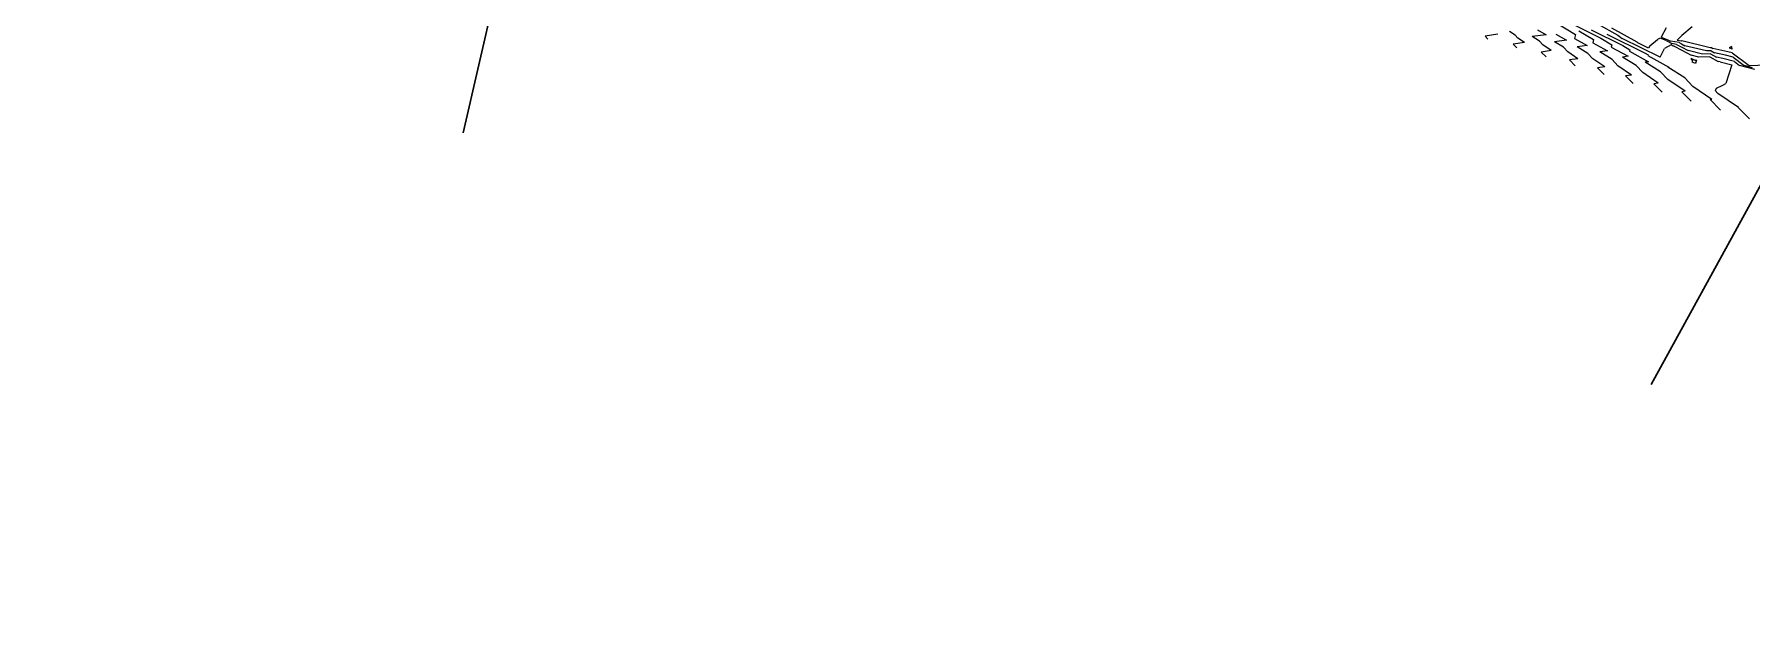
# Model space of a CAD drawing. Header units: metres. Extents: x -1120501 to 1198934, y -4928884 to 66998.
# Drawn here: x -936 to -288, y -651 to -425 of the extents above; entities that cross this region are included whole.
import ezdxf

# ---------------------------------------------------------------- set-up
doc = ezdxf.new("R2010")
doc.units = ezdxf.units.M
doc.layers.add('Cross Sections', color=10, linetype='Continuous')
doc.layers.add('SURF2CONTOURS', color=7, linetype='Continuous', lineweight=0)

msp = doc.modelspace()

# ---------------------------------------------------------------- linework, layer by layer
at = {"color": 7, "lineweight": 0}
msp.add_circle((-684.64, 190.5), 66807.04, dxfattribs=at)
at = {"layer": 'Cross Sections', "color": 1, "linetype": 'Continuous', "lineweight": 30}
msp.add_line((-774.05, -461.69), (-670.58, -13.47), dxfattribs=at)
at = {"layer": 'Cross Sections', "linetype": 'Continuous', "lineweight": 30}
msp.add_line((-326.02, -556.59), (-85.86, -118.04), dxfattribs=at)
at = {"layer": 'SURF2CONTOURS', "color": 4, "linetype": 'Continuous', "lineweight": -3}
for p, q in [((-361.63, -420.31, 252), (-354.63, -424.57, 252)), ((-383.93, -424.51, 254), (-388.71, -425.21, 254)), ((-387.63, -426.29, 254), (-388.71, -425.21, 254)), ((-365.65, -424.64, 253), (-371, -425.35, 253)), ((-368.21, -427.09, 253), (-371, -425.35, 253)), ((-368.9, -422.84, 253), (-365.65, -424.64, 253)), ((-366.87, -428.51, 253), (-368.21, -427.09, 253)), ((-354.63, -424.57, 252), (-355.03, -426.07, 252)), ((-355.03, -426.07, 252), (-350.22, -428.72, 252)), ((-354.61, -421.22, 251), (-345.01, -425.94, 251)), ((-345.01, -425.94, 251), (-340.93, -428.42, 251)), ((-342.83, -424.47, 250), (-328.38, -431.57, 250)), ((-341.08, -422.07, 249), (-331.53, -427.37, 249)), ((-331.53, -427.37, 249), (-331.06, -427.71, 249)), ((-326.62, -428.8, 249), (-323.66, -426.45, 249)), ((-322.62, -426.01, 249), (-323.66, -426.45, 249)), ((-320.44, -426.79, 249), (-322.62, -426.01, 249)), ((-320.44, -426.79, 249), (-318.28, -428.03, 249)), ((-316.31, -426.68, 248), (-314.47, -424.91, 248)), ((-316.31, -426.68, 248), (-314.66, -426.92, 248)), ((-314.66, -426.92, 248), (-314.6, -426.96, 248)), ((-314.6, -426.96, 248), (-314.53, -426.99, 248)), ((-303.82, -429.58, 248), (-314.53, -426.99, 248)), ((-310.64, -421.63, 248), (-314.47, -424.91, 248)), ((-363.75, -430.65, 253), (-367.5, -431.2, 253)), ((-365.71, -432.98, 253), (-367.5, -431.2, 253)), ((-363.75, -430.65, 253), (-366.87, -428.51, 253)), ((-350.22, -428.72, 252), (-353.93, -429.22, 252)), ((-349.95, -431.7, 252), (-353.93, -429.22, 252)), ((-348.03, -433.73, 252), (-349.95, -431.7, 252)), ((-343.57, -436.78, 252), (-348.03, -433.73, 252)), ((-340.93, -428.42, 251), (-341.16, -429.29, 251)), ((-341.16, -429.29, 251), (-334.8, -432.8, 251)), ((-334.8, -432.8, 251), (-336.86, -433.08, 251)), ((-331.68, -436.31, 251), (-336.86, -433.08, 251)), ((-327.05, -429.68, 249), (-331.06, -427.71, 249)), ((-328.38, -431.57, 250), (-327.23, -432.27, 250)), ((-327.23, -432.27, 250), (-327.29, -432.51, 250)), ((-327.29, -432.51, 250), (-319.38, -436.89, 250)), ((-326.62, -428.8, 249), (-327.05, -429.68, 249)), ((-316.46, -428.3, 249), (-318.28, -428.03, 249)), ((-316.46, -428.3, 249), (-314.54, -429.31, 249)), ((-314.54, -429.31, 249), (-312.15, -430.6, 249)), ((-306.66, -431.93, 249), (-312.15, -430.6, 249)), ((-309.77, -434.21, 250), (-310.93, -433.58, 250)), ((-310.42, -434.39, 250), (-310.93, -433.58, 250)), ((-303.68, -431.84, 249), (-306.66, -431.93, 249)), ((-303.25, -429.57, 248), (-303.82, -429.58, 248)), ((-303.68, -431.84, 249), (-301.46, -433.07, 249)), ((-303.25, -429.57, 248), (-302.84, -429.8, 248)), ((-297.1, -431.05, 248), (-302.84, -429.8, 248)), ((-299.07, -433.59, 249), (-301.46, -433.07, 249)), ((-294.64, -434.77, 249), (-299.07, -433.59, 249)), ((-295.57, -431.46, 248), (-297.1, -431.05, 248)), ((-295.57, -431.46, 248), (-289.17, -436.28, 248)), ((-343.57, -436.78, 252), (-346.29, -437.18, 252)), ((-343.8, -439.67, 252), (-346.29, -437.18, 252)), ((-329.19, -438.94, 251), (-331.68, -436.31, 251)), ((-323.39, -442.91, 251), (-329.19, -438.94, 251)), ((-319.38, -436.89, 250), (-319.78, -436.94, 250)), ((-313.41, -440.91, 250), (-319.78, -436.94, 250)), ((-310.42, -434.39, 250), (-310.64, -434.98, 250)), ((-309.37, -435.47, 250), (-310.64, -434.98, 250)), ((-309.51, -434.27, 250), (-309.77, -434.21, 250)), ((-309.51, -434.27, 250), (-308.85, -434.25, 250)), ((-309.16, -435.1, 250), (-309.37, -435.47, 250)), ((-309.16, -435.1, 250), (-308.85, -434.25, 250)), ((-294.64, -434.77, 249), (-292.7, -436.23, 249)), ((-286.99, -437.79, 249), (-292.7, -436.23, 249)), ((-288.8, -436.38, 248), (-289.17, -436.28, 248)), ((-279.65, -436.04, 248), (-288.8, -436.38, 248)), ((-323.39, -442.91, 251), (-325.09, -443.16, 251)), ((-321.88, -446.36, 251), (-325.09, -443.16, 251)), ((-310.35, -444.16, 250), (-313.41, -440.91, 250)), ((-303.21, -449.05, 250), (-310.35, -444.16, 250)), ((-303.21, -449.05, 250), (-303.88, -449.14, 250)), ((-299.97, -453.05, 250), (-303.88, -449.14, 250))]:
    msp.add_line(p, q, dxfattribs=at)
at = {"layer": 'SURF2CONTOURS', "color": 2, "linetype": 'Continuous', "lineweight": -3}
for p, q in [((-346.33, -420.6, 249.5), (-338.61, -424.88, 249.5)), ((-377.35, -424.79, 253.5), (-379.53, -423.42, 253.5)), ((-376.29, -425.9, 253.5), (-377.35, -424.79, 253.5)), ((-373.84, -427.58, 253.5), (-376.29, -425.9, 253.5)), ((-357.93, -426.68, 252.5), (-362.46, -427.29, 252.5)), ((-359.08, -429.39, 252.5), (-362.46, -427.29, 252.5)), ((-361.96, -424.45, 252.5), (-357.93, -426.68, 252.5)), ((-353.32, -423.13, 251.5), (-347.78, -426.49, 251.5)), ((-348.72, -422.85, 250.5), (-336.69, -428.75, 250.5)), ((-347.78, -426.49, 251.5), (-348.09, -427.68, 251.5)), ((-338.61, -424.88, 249.5), (-336.95, -426.09, 249.5)), ((-322.72, -433.07, 249.5), (-336.95, -426.09, 249.5)), ((-320.4, -422.03, 248.5), (-322.35, -425.64, 248.5)), ((-322.35, -425.64, 248.5), (-319.83, -426.55, 248.5)), ((-319.83, -426.55, 248.5), (-318.81, -427.13, 248.5)), ((-315.56, -427.61, 248.5), (-318.81, -427.13, 248.5)), ((-373.84, -427.58, 253.5), (-378.11, -428.21, 253.5)), ((-376.67, -429.64, 253.5), (-378.11, -428.21, 253.5)), ((-357.45, -431.12, 252.5), (-359.08, -429.39, 252.5)), ((-353.66, -433.71, 252.5), (-357.45, -431.12, 252.5)), ((-353.66, -433.71, 252.5), (-356.9, -434.19, 252.5)), ((-348.09, -427.68, 251.5), (-342.51, -430.76, 251.5)), ((-342.51, -430.76, 251.5), (-345.39, -431.15, 251.5)), ((-340.81, -434, 251.5), (-345.39, -431.15, 251.5)), ((-336.69, -428.75, 250.5), (-334.08, -430.34, 250.5)), ((-334.08, -430.34, 250.5), (-334.22, -430.9, 250.5)), ((-334.22, -430.9, 250.5), (-327.09, -434.84, 250.5)), ((-322.72, -433.07, 249.5), (-321.35, -430.31, 249.5)), ((-321.35, -430.31, 249.5), (-321.03, -429.89, 249.5)), ((-318.54, -428.48, 249.5), (-321.03, -429.89, 249.5)), ((-317.75, -428.94, 249.5), (-318.54, -428.48, 249.5)), ((-317.35, -428.99, 249.5), (-317.75, -428.94, 249.5)), ((-317.35, -428.99, 249.5), (-314.51, -430.49, 249.5)), ((-315.56, -427.61, 248.5), (-314.57, -428.13, 248.5)), ((-314.57, -428.13, 248.5), (-313.34, -428.8, 248.5)), ((-314.51, -430.49, 249.5), (-310.96, -432.4, 249.5)), ((-305.24, -430.75, 248.5), (-313.34, -428.8, 248.5)), ((-308.08, -433.1, 249.5), (-310.96, -432.4, 249.5)), ((-303.89, -432.98, 249.5), (-308.08, -433.1, 249.5)), ((-303.47, -430.7, 248.5), (-305.24, -430.75, 248.5)), ((-303.89, -432.98, 249.5), (-300.77, -434.7, 249.5)), ((-303.47, -430.7, 248.5), (-302.15, -431.43, 248.5)), ((-298.09, -432.32, 248.5), (-302.15, -431.43, 248.5)), ((-295.11, -433.11, 248.5), (-298.09, -432.32, 248.5)), ((-295.73, -429.06, 247.5), (-296.68, -429.66, 247.5)), ((-296.68, -429.66, 247.5), (-296.11, -429.79, 247.5)), ((-296.03, -429.81, 247.5), (-296.11, -429.79, 247.5)), ((-295.65, -430.09, 247.5), (-296.03, -429.81, 247.5)), ((-295.73, -429.06, 247.5), (-295.65, -430.09, 247.5)), ((-295.11, -433.11, 248.5), (-290.94, -436.26, 248.5)), ((-354.75, -436.33, 252.5), (-356.9, -434.19, 252.5)), ((-338.61, -436.34, 251.5), (-340.81, -434, 251.5)), ((-333.48, -439.85, 251.5), (-338.61, -436.34, 251.5)), ((-333.48, -439.85, 251.5), (-335.69, -440.17, 251.5)), ((-332.84, -443.02, 251.5), (-335.69, -440.17, 251.5)), ((-327.09, -434.84, 250.5), (-328.32, -435.01, 250.5)), ((-322.55, -438.61, 250.5), (-328.32, -435.01, 250.5)), ((-319.77, -441.55, 250.5), (-322.55, -438.61, 250.5)), ((-300.06, -434.86, 249.5), (-300.77, -434.7, 249.5)), ((-300.06, -434.86, 249.5), (-295.7, -436.02, 249.5)), ((-295.7, -436.02, 249.5), (-297.92, -443.11, 249.5)), ((-287.9, -437.09, 248.5), (-290.94, -436.26, 248.5)), ((-313.3, -445.98, 250.5), (-319.77, -441.55, 250.5)), ((-313.3, -445.98, 250.5), (-314.48, -446.15, 250.5)), ((-310.92, -449.7, 250.5), (-314.48, -446.15, 250.5)), ((-301.49, -444.81, 249.5), (-301.95, -445.68, 249.5)), ((-301.95, -445.68, 249.5), (-300.93, -446.77, 249.5)), ((-301.49, -444.81, 249.5), (-299.06, -443.71, 249.5)), ((-293.12, -452.11, 249.5), (-300.93, -446.77, 249.5)), ((-299.06, -443.71, 249.5), (-297.92, -443.11, 249.5)), ((-293.12, -452.11, 249.5), (-293.28, -452.14, 249.5)), ((-289.01, -456.39, 249.5), (-293.28, -452.14, 249.5))]:
    msp.add_line(p, q, dxfattribs=at)

doc.saveas('drawing.dxf')
